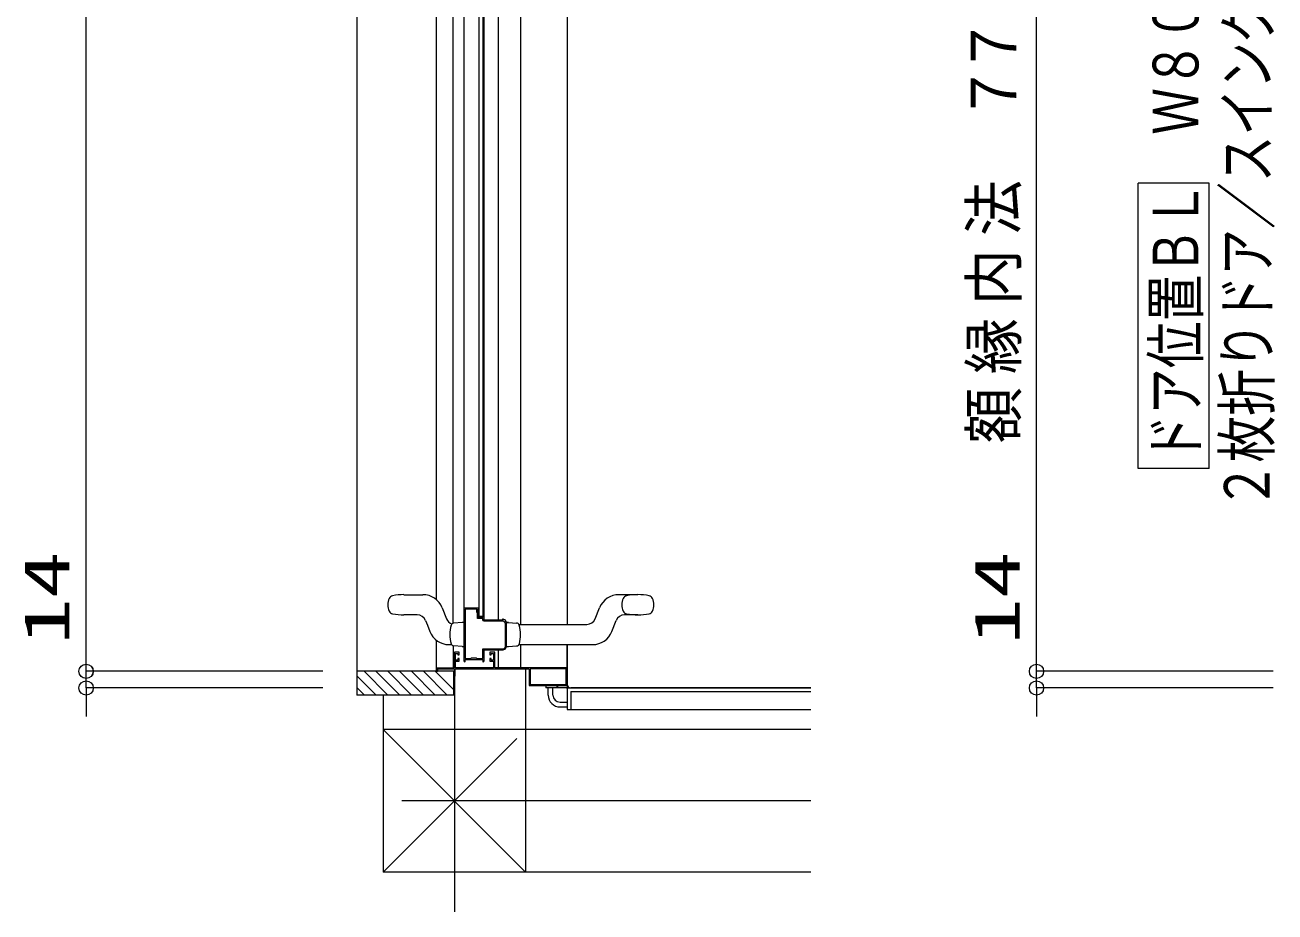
# Model space of a CAD drawing. Units: millimetres on the paper. Extents: x -305 to 305, y -152 to 152.
# Drawn here: x -217.8 to -165.1, y -16.9 to 20.5 of the extents above; entities that cross this region are included whole.
import ezdxf
from ezdxf.enums import TextEntityAlignment as Align

# ---------------------------------------------------------------- set-up
doc = ezdxf.new("R2010")
doc.units = ezdxf.units.MM
doc.linetypes.add('LONG_CHAIN', pattern=[21, 18, -1, 1, -1])
doc.layers.add('0-0_0', color=7, linetype='Continuous', lineweight=9)
doc.layers.add('0-1_VIEW0001', color=7, linetype='Continuous', lineweight=9)
doc.styles.add('ＭＳ ゴシック', font='')
doc.styles.get('ＭＳ ゴシック').set_extended_font_data('MS Gothic')

# ---------------------------------------------------------------- blocks, each defined once
blk = doc.blocks.new('_ORIGIN')
at = {"layer": '0-0_0'}
blk.add_line((0, 0), (-1, 0), dxfattribs=at)
blk.add_circle((0, 0), 0.5, dxfattribs=at)

msp = doc.modelspace()

# ---------------------------------------------------------------- linework, layer by layer
at = {"layer": '0-1_VIEW0001'}
for p, q in [((-203.787, 70.696), (-203.787, -7.729)), ((-200.434, -3.72), (-200.434, 69.696)), ((-199.729, -4.7), (-199.729, 69.546)), ((-215.183, -6.128), (-215.183, 69.097)), ((-198.488, 32.101), (-198.488, -4.458)), ((-197.844, 32.571), (-197.844, -4.578)), ((-199.284, 31.711), (-199.284, -6.288)), ((-198.638, -4.408), (-198.638, 31.711)), ((-198.434, -4.578), (-198.434, 31.711)), ((-194.934, 31.696), (-194.934, -4.754)), ((-196.894, 31.222), (-196.894, -4.754)), ((-175.183, -6.129), (-175.183, 31.271)), ((-167.91, 13.81), (-170.91, 13.81)), ((-170.91, 1.81), (-170.91, 13.81)), ((-167.91, 1.81), (-167.91, 13.81)), ((-167.91, 1.81), (-170.91, 1.81)), ((-201.809, -3.504), (-201.01, -3.504)), ((-191.959, -3.504), (-192.758, -3.504)), ((-200.197, -4.057), (-200.014, -4.517)), ((-198.67, -4.069), (-199.284, -4.069)), ((-198.689, -4.206), (-198.689, -4.133)), ((-198.664, -4.108), (-198.659, -4.108)), ((-198.651, -4.09), (-198.66, -4.076)), ((-198.649, -4.098), (-198.649, -4.098)), ((-193.754, -4.517), (-193.572, -4.057)), ((-201.248, -4.354), (-201.809, -4.354)), ((-200.899, -4.591), (-200.819, -4.793)), ((-199.359, -4.679), (-199.706, -4.697)), ((-199.706, -4.698), (-199.706, -4.697)), ((-199.706, -4.698), (-199.706, -4.697)), ((-199.284, -4.678), (-199.359, -4.678)), ((-198.715, -4.264), (-198.731, -4.226)), ((-198.673, -4.25), (-198.688, -4.211)), ((-198.638, -4.408), (-198.488, -4.408)), ((-197.674, -4.578), (-198.434, -4.578)), ((-197.634, -4.623), (-198.434, -4.623)), ((-197.659, -4.543), (-197.659, -4.563)), ((-197.634, -4.528), (-197.644, -4.528)), ((-197.529, -5.678), (-197.529, -4.728)), ((-197.484, -4.678), (-197.484, -4.68)), ((-197.484, -5.678), (-197.484, -4.678)), ((-197.484, -4.679), (-197.484, -4.68)), ((-197.409, -4.679), (-197.484, -4.679)), ((-193.052, -5.051), (-192.869, -4.591)), ((-191.959, -4.354), (-192.521, -4.354)), ((-200.819, -4.793), (-200.717, -5.051)), ((-199.82, -4.788), (-199.82, -4.787)), ((-199.82, -4.788), (-199.82, -4.787)), ((-196.965, -4.754), (-194.103, -4.754)), ((-215.182, -6.128), (-215.182, -5.528)), ((-200.436, -6.729), (-200.436, -5.423)), ((-199.903, -5.604), (-199.805, -5.604)), ((-199.729, -5.657), (-199.729, -6.578)), ((-199.359, -5.678), (-199.706, -5.66)), ((-199.359, -5.679), (-199.284, -5.679)), ((-197.484, -5.677), (-197.484, -5.678)), ((-197.484, -5.677), (-197.484, -5.679)), ((-197.484, -5.679), (-197.409, -5.679)), ((-197.409, -5.679), (-197.062, -5.661)), ((-196.964, -5.604), (-193.865, -5.604)), ((-196.894, -5.604), (-196.894, -6.554)), ((-194.934, -5.604), (-194.934, -7.279)), ((-194.934, -5.604), (-194.934, -7.404)), ((-194.934, -6.554), (-194.934, -5.604)), ((-175.182, -6.129), (-175.182, -5.529)), ((-199.484, -5.928), (-199.684, -5.928)), ((-199.684, -5.928), (-199.684, -6.578)), ((-199.634, -5.973), (-199.534, -5.973)), ((-199.634, -6.578), (-199.634, -6.303)), ((-199.634, -6.303), (-199.484, -6.303)), ((-199.534, -5.973), (-199.534, -6.033)), ((-199.534, -6.033), (-199.484, -6.033)), ((-199.484, -6.183), (-199.534, -6.183)), ((-199.534, -6.183), (-199.534, -6.258)), ((-199.484, -6.033), (-199.484, -5.928)), ((-199.484, -6.303), (-199.484, -6.183)), ((-199.119, -6.228), (-198.599, -6.228)), ((-197.984, -5.928), (-198.184, -5.928)), ((-198.184, -5.928), (-198.184, -6.033)), ((-198.184, -6.033), (-198.134, -6.033)), ((-198.134, -6.183), (-198.184, -6.183)), ((-198.184, -6.183), (-198.184, -6.303)), ((-198.184, -6.303), (-198.034, -6.303)), ((-198.134, -5.973), (-198.034, -5.973)), ((-198.134, -6.033), (-198.134, -5.973)), ((-198.134, -6.258), (-198.134, -6.183)), ((-198.034, -6.258), (-198.134, -6.258)), ((-198.034, -5.973), (-198.034, -6.258)), ((-198.034, -6.303), (-198.034, -6.578)), ((-197.984, -6.578), (-197.984, -5.928)), ((-197.844, -5.828), (-197.844, -6.578)), ((-205.223, -6.728), (-215.183, -6.728)), ((-215.182, -7.429), (-215.182, -6.728)), ((-199.712, -6.729), (-203.787, -6.729)), ((-203.478, -6.729), (-202.478, -7.729)), ((-202.983, -6.729), (-201.983, -7.729)), ((-202.488, -6.729), (-201.488, -7.729)), ((-201.988, -6.729), (-200.988, -7.729)), ((-201.487, -6.729), (-200.488, -7.729)), ((-200.988, -6.729), (-199.988, -7.729)), ((-200.493, -6.729), (-199.712, -7.51)), ((-200.436, -6.578), (-199.684, -6.578)), ((-200.419, -6.728), (-200.399, -6.728)), ((-199.712, -7.729), (-199.712, -6.729)), ((-199.684, -6.628), (-199.684, -6.928)), ((-196.534, -6.633), (-199.644, -6.633)), ((-199.644, -6.928), (-199.644, -6.633)), ((-198.034, -6.578), (-199.634, -6.578)), ((-194.934, -6.578), (-197.984, -6.578)), ((-196.684, -6.633), (-196.684, -15.178)), ((-196.534, -6.633), (-196.534, -7.328)), ((-194.979, -6.628), (-196.489, -6.628)), ((-196.489, -6.628), (-196.489, -7.283)), ((-194.979, -7.283), (-194.979, -6.628)), ((-194.934, -7.328), (-194.934, -6.578)), ((-165.223, -6.729), (-175.183, -6.729)), ((-175.182, -7.429), (-175.182, -6.729)), ((-203.787, -6.914), (-202.973, -7.729)), ((-199.684, -6.928), (-199.644, -6.928)), ((-196.534, -7.328), (-195.374, -7.328)), ((-196.489, -7.283), (-194.979, -7.283)), ((-195.834, -7.328), (-195.834, -7.429)), ((-195.374, -7.328), (-195.374, -7.403)), ((-195.334, -7.403), (-195.334, -7.328)), ((-195.334, -7.328), (-194.934, -7.328)), ((-205.223, -7.429), (-215.182, -7.429)), ((-203.787, -7.409), (-203.468, -7.729)), ((-199.712, -7.729), (-203.787, -7.729)), ((-202.684, -7.729), (-202.684, -15.177)), ((-194.959, -7.429), (-195.834, -7.429)), ((-195.734, -7.729), (-195.734, -7.429)), ((-195.534, -7.729), (-195.534, -7.429)), ((-195.374, -7.403), (-195.334, -7.403)), ((-194.934, -7.454), (-194.934, -8.329)), ((-194.909, -7.429), (-184.684, -7.429)), ((-184.684, -7.429), (-194.785, -7.429)), ((-194.784, -7.579), (-184.684, -7.579)), ((-194.784, -7.579), (-194.784, -8.329)), ((-165.223, -7.429), (-175.182, -7.429)), ((-215.182, -8.029), (-215.182, -8.629)), ((-195.234, -8.029), (-194.934, -8.029)), ((-195.234, -8.229), (-194.934, -8.229)), ((-194.934, -8.329), (-184.684, -8.329)), ((-175.182, -8.029), (-175.182, -8.629)), ((-196.684, -15.178), (-202.685, -9.177)), ((-184.684, -9.177), (-202.685, -9.177)), ((-197.059, -9.553), (-202.684, -15.178)), ((-184.684, -15.177), (-202.684, -15.177))]:
    msp.add_line(p, q, dxfattribs=at)
at = {"layer": '0-1_VIEW0001', "linetype": 'LONG_CHAIN'}
for p, q in [((-199.684, -6.913), (-199.684, -16.856)), ((-184.684, -12.177), (-201.898, -12.177))]:
    msp.add_line(p, q, dxfattribs=at)
at = {"layer": '0-1_VIEW0001'}
for points in [[(-205.223, -6.728), (-215.182, -6.728), (-215.182, -1.478)], [(-165.223, -6.729), (-175.182, -6.729), (-175.182, -1.478)], [(-199.234, -4.118), (-199.234, -6.188), (-198.984, -6.188), (-198.959, -6.163), (-198.759, -6.163), (-198.734, -6.188), (-198.484, -6.188), (-198.484, -5.783), (-197.634, -5.783)], [(-198.734, -4.208), (-198.734, -4.118), (-199.234, -4.118)], [(-198.731, -4.226), (-198.733, -4.217), (-198.734, -4.208)], [(-198.689, -4.133), (-198.682, -4.116), (-198.664, -4.108)], [(-198.688, -4.211), (-198.689, -4.208), (-198.689, -4.206)], [(-198.66, -4.076), (-198.665, -4.07), (-198.67, -4.069)], [(-198.659, -4.108), (-198.652, -4.106), (-198.649, -4.098)], [(-198.649, -4.098), (-198.65, -4.094), (-198.651, -4.09)], [(-198.714, -4.27), (-198.715, -4.267), (-198.715, -4.264)], [(-198.484, -4.573), (-198.484, -4.503), (-198.714, -4.503), (-198.714, -4.27)], [(-198.669, -4.268), (-198.67, -4.259), (-198.673, -4.25)], [(-198.488, -4.458), (-198.669, -4.458), (-198.669, -4.268)], [(-198.434, -4.623), (-198.47, -4.609), (-198.484, -4.573)], [(-197.659, -4.563), (-197.664, -4.574), (-197.674, -4.578)], [(-197.644, -4.528), (-197.655, -4.533), (-197.659, -4.543)], [(-197.484, -4.678), (-197.528, -4.572), (-197.634, -4.528)], [(-197.529, -4.728), (-197.56, -4.654), (-197.634, -4.623)], [(-197.484, -4.679), (-197.409, -4.679), (-197.062, -4.697)], [(-197.634, -5.783), (-197.56, -5.753), (-197.529, -5.678)], [(-197.634, -5.828), (-197.528, -5.785), (-197.484, -5.678)], [(-199.534, -6.258), (-199.634, -6.258), (-199.634, -5.973)], [(-199.284, -6.288), (-199.273, -6.317), (-199.244, -6.328), (-199.237, -6.326), (-199.234, -6.318)], [(-199.234, -6.318), (-199.234, -6.228), (-198.484, -6.228), (-198.484, -6.318)], [(-198.484, -6.318), (-198.481, -6.326), (-198.474, -6.328), (-198.446, -6.317), (-198.434, -6.288)], [(-198.434, -6.288), (-198.434, -5.828), (-197.634, -5.828)], [(-200.384, -6.729), (-200.384, -6.628), (-199.684, -6.628)]]:
    msp.add_lwpolyline(points, dxfattribs=at)
for centre, radius, start, end in [((-201.859, -3.929), 0.625, 154.66, 205.34), ((-202.243, -3.747), 0.2, 101.3412, 154.66), ((-201.809, -5.911), 2.408, 90, 101.3412), ((-201.01, -4.379), 0.875, 21.6036, 90), ((-192.758, -4.379), 0.875, 90, 158.3964), ((-192.009, -3.929), 0.625, 154.66, 205.34), ((-192.393, -3.747), 0.2, 101.3412, 154.66), ((-191.959, -5.911), 2.408, 78.6588, 101.3412), ((-191.525, -3.747), 0.2, 25.34, 78.6588), ((-191.909, -3.929), 0.625, 334.66, 25.34), ((-202.243, -4.111), 0.2, 205.34, 258.6588), ((-192.393, -4.111), 0.2, 205.34, 258.6588), ((-191.525, -4.111), 0.2, 281.3412, 334.66), ((-201.809, -1.946), 2.408, 258.6588, 270), ((-201.248, -4.729), 0.375, 21.6036, 90), ((-199.666, -4.379), 0.375, 201.6036, 250.9366), ((-199.7, -4.822), 0.125, 93.001, 164.0572), ((-197.069, -4.822), 0.125, 18.4568, 86.999), ((-194.103, -4.379), 0.375, 270, 338.3964), ((-192.521, -4.729), 0.375, 90, 158.3964), ((-191.959, -1.946), 2.408, 258.6588, 281.3412), ((-199.903, -4.729), 0.875, 201.6036, 270), ((-198.454, -5.179), 1.421, 164.0189, 195.7696), ((-198.315, -5.179), 1.421, 344.2183, 16.2037), ((-193.865, -4.729), 0.875, 270, 338.3964), ((-199.7, -5.536), 0.125, 193.521, 266.9989), ((-197.069, -5.536), 0.125, 273.001, 346.3206), ((-194.784, -7.279), 0.15, 180, 270), ((-195.234, -7.729), 0.5, 180, 270), ((-195.234, -7.729), 0.3, 180, 270), ((-194.959, -7.404), 0.025, 270, 0), ((-194.909, -7.454), 0.025, 90, 180)]:
    msp.add_arc(centre, radius, start, end, dxfattribs=at)

# ---------------------------------------------------------------- block references
at = {"layer": '0-1_VIEW0001', "xscale": 0.6, "yscale": 0.6}
for p, rotation in [((-215.183, -6.728), 270), ((-215.182, -6.728), 270), ((-175.183, -6.729), 270), ((-175.182, -6.729), 270), ((-215.182, -7.429), 90), ((-175.182, -7.429), 90)]:
    msp.add_blockref('_ORIGIN', p, dxfattribs=dict(at, rotation=rotation))

# ---------------------------------------------------------------- texts
at = {"layer": '0-1_VIEW0001', "style": 'ＭＳ ゴシック'}
for s, width, p in [('２枚折りドア／スイングドア', 0.75, (-164.793, 0.095)), ('ドア位置ＢＬ\u3000Ｗ８００', 0.75, (-167.79, 2.095)), ('７', 0.9, (-175.449, 18.417)), ('７', 0.9, (-175.449, 16.429)), ('法', 0.9, (-175.449, 11.589)), ('内', 0.9, (-175.449, 8.681)), ('縁', 0.9, (-175.449, 5.773)), ('額', 0.9, (-175.449, 2.865)), ('14', 1.5, (-215.312, -5.612)), ('14', 1.5, (-175.312, -5.612))]:
    msp.add_text(s, height=1.921, rotation=90, dxfattribs=dict(at, width=width)).set_placement(p, align=Align.BOTTOM_LEFT)

doc.saveas('drawing.dxf')
